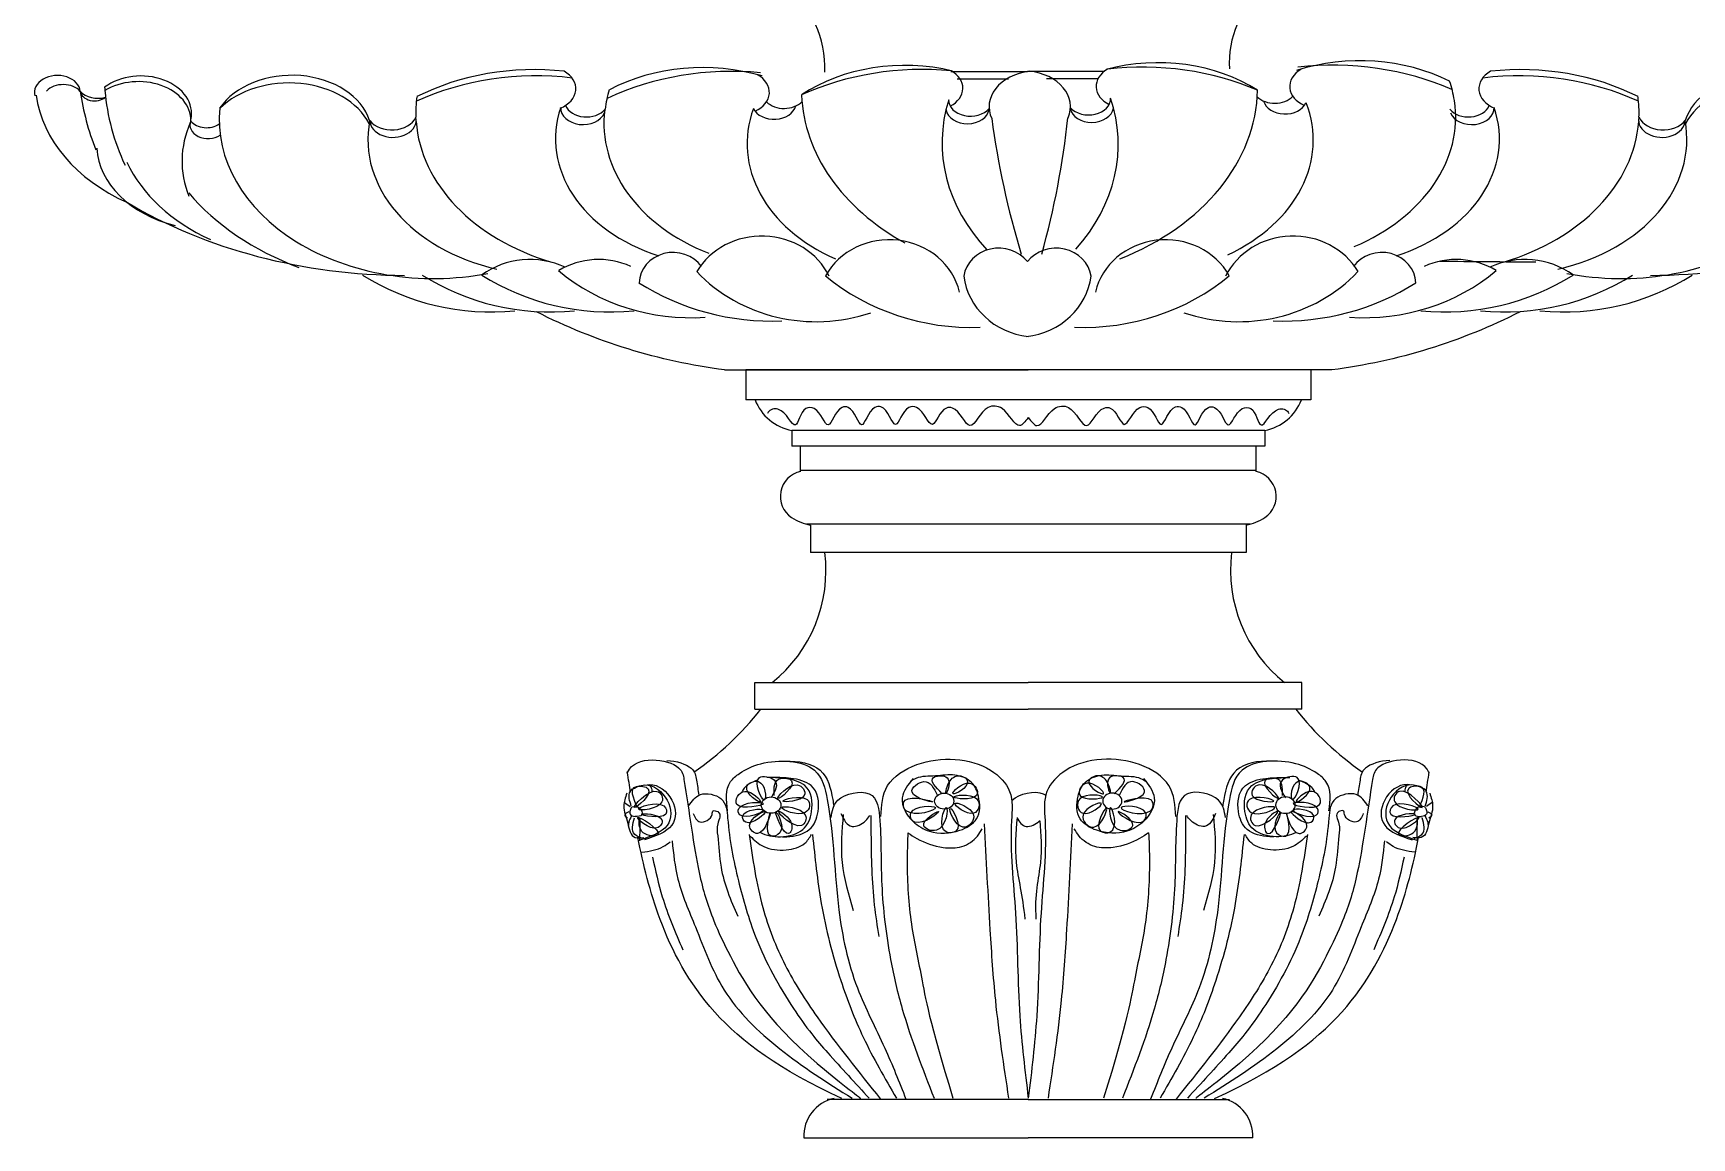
# Model space of a CAD drawing. Extents: x 3172 to 33391, y 13916 to 34175.
# Drawn here: x 17665 to 19166, y 28301 to 29300 of the extents above; entities that cross this region are included whole.
import ezdxf

# ---------------------------------------------------------------- set-up
doc = ezdxf.new("R2010")
doc.units = 0
doc.layers.get('0').update_dxf_attribs({"linetype": 'CONTINUOUS'})

# ---------------------------------------------------------------- blocks, each defined once
blk = doc.blocks.new('A$C26B41D8D')
at = {"color": 7}
for p, q in [((769, 239.9), (833.3, 239.9)), ((897.7, 239.9), (833.3, 239.9)), ((774.4, 233.3), (817.4, 233.3)), ((892.3, 233.3), (849.3, 233.3))]:
    blk.add_line(p, q, dxfattribs=at)
for centre, radius, start, end in [((610.4, 28.6), 62.4, 24.7576, 150.9409), ((717.5, 27.5), 60.2, 12.3495, 152.7902), ((949.2, 27.5), 60.2, 27.2098, 167.6505), ((1056.3, 28.6), 62.4, 29.0591, 155.2424), ((415.9, 4.4), 65.4, 63.1533, 128.1508), ((473.5, 9.1), 60.7, 63.6293, 123.4861), ((536, 47.6), 28.6, 33.7441, 177.7828), ((809.3, 50.4), 29.7, 35.982, 171.533), ((857.4, 50.4), 29.7, 8.467, 144.018), ((1130.7, 47.6), 28.6, 2.2172, 146.2559), ((1193.2, 9.1), 60.7, 56.5139, 116.3707), ((1250.8, 4.4), 65.4, 51.8492, 116.8467), ((383.5, 213.6), 191.3, 235.6215, 275.9285), ((433.5, 213.6), 191.3, 235.6215, 275.9285), ((483.5, 213.6), 191.3, 235.6215, 275.9285), ((550.5, 181.9), 164.8, 227.8649, 274.3005), ((656.2, 147.2), 133.7, 221.3727, 290.0221), ((1010.4, 147.2), 133.7, 249.9779, 318.6273), ((1116.1, 181.9), 164.8, 265.6995, 312.1351), ((1183.2, 213.6), 191.3, 264.0715, 304.3785), ((1233.2, 213.6), 191.3, 264.0715, 304.3785), ((1283.2, 213.6), 191.3, 264.0715, 304.3785), ((618.8, 210.8), 196.7, 235.4932, 272.4534), ((786.8, 193.4), 185.1, 228.3813, 272.129), ((842, 62), 62.5, 186.6447, 262.6904), ((824.7, 62), 62.5, 277.3096, 353.3553), ((879.8, 193.4), 185.1, 267.871, 311.6187), ((1047.9, 210.8), 196.7, 267.5466, 304.5068)]:
    blk.add_arc(centre, radius, start, end, dxfattribs=at)
for centre, major_axis, start_param, end_param in [((729.8, 142.7), (128.4, 1.4), 1.239278, 2.295152), ((942.2, 145.1), (128.4, 1.4), 0.846441, 1.902314), ((1111.6, 141.1), (135.6, 1.5), 0.967237, 1.959085), ((19.3, 220.9), (19.3, 0.2), 0.050575, 3.317928), ((89.2, 201.7), (42.7, 0.5), 6.110286, 8.630802), ((215.7, 182.4), (67.6, 0.8), 0.231291, 2.659887), ((420.1, 84.4), (189.4, 2.1), 1.396383, 2.115158), ((418.5, 103.1), (173.1, 1.9), 1.410301, 2.160517), ((429.5, 224.2), (24.9, 0.3), 5.195201, 7.195928), ((584.6, 84.3), (194.6, 2.2), 1.433589, 2.124252), ((560.5, 134.9), (135.6, 1.5), 1.182508, 2.174356), ((592.2, 221), (24.6, 0.3), 5.239346, 7.201291), ((744.4, 88), (192.2, 2.2), 1.431452, 2.112072), ((754.6, 224.7), (24.6, 0.3), 5.308174, 7.201291), ((841.6, 208.2), (40.5, 0.5), 1.72742, 3.470048), ((829, 208.1), (40.5, 0.5), 5.95473, 7.697358), ((915.6, 226.5), (24.6, 0.3), 2.223487, 4.116604), ((928.9, 90), (192.2, 2.2), 1.029521, 1.710141), ((1078, 226.4), (24.6, 0.3), 2.223487, 4.185432), ((1088.7, 89.9), (194.6, 2.2), 1.017341, 1.708004), ((24.2, 214.3), (17.2, 0.2), 0.574499, 2.512808), ((383.9, 240.8), (325.4, 3.7), 3.1855, 3.197283), ((87.1, 195.3), (44.3, 0.5), 6.264157, 8.526165), ((213.3, 171.5), (72.6, 0.8), 0.360917, 2.481524), ((645.7, 193.6), (167.6, 1.9), 2.903787, 3.036237), ((808.1, 224), (218.3, 2.5), 5.193023, 6.263242), ((1040.9, 225.9), (18.4, 0.2), 3.188497, 3.206489), ((1025.1, 197.8), (167.6, 1.9), 0.105355, 0.237805), ((161.8, 231.7), (161, 1.8), 3.230952, 4.156739), ((53.6, 230.2), (18.2, 0.2), 3.728342, 5.051791), ((50.7, 223.1), (12.2, 0.1), 3.245541, 5.537795), ((421.9, 256.1), (385.5, 4.3), 3.238622, 3.413559), ((383.9, 240.8), (325.4, 3.7), 3.197283, 3.462828), ((503.4, 203.4), (183.3, 2.1), 3.033986, 3.161022), ((463.3, 213.5), (18.4, 0.2), 3.436764, 5.717398), ((629.3, 221.2), (18.4, 0.2), 3.765102, 5.65083), ((862, 224.6), (218.3, 2.5), 3.161536, 4.055951), ((629.3, 221.2), (18.4, 0.2), 6.218289, 6.23628), ((975.8, 176.2), (214.1, 2.4), 2.904151, 3.736436), ((785.6, 214.2), (18.4, 0.2), 3.129136, 5.711396), ((884.8, 215.3), (18.4, 0.2), 3.713382, 6.295642), ((695.5, 173.1), (214.1, 2.4), 5.688342, 6.520627), ((921, 177.1), (152.2, 1.7), 5.260286, 6.557132), ((1040.9, 225.9), (18.4, 0.2), 3.773948, 5.659676), ((1049.6, 216.2), (18.4, 0.2), 3.336286, 5.957499), ((1024.9, 198.1), (167.9, 1.9), 5.218283, 6.38435), ((145.9, 191.5), (15.3, 0.2), 2.823337, 5.423688), ((144.6, 201.2), (15.2, 0.2), 3.655111, 5.471071), ((336.1, 197.4), (181, 2), 3.062193, 4.951937), ((434.3, 179.1), (154.4, 1.7), 2.994103, 4.399342), ((300, 204.2), (21.4, 0.2), 3.656102, 5.930473), ((301, 195.9), (19.5, 0.2), 3.147415, 6.434801), ((582.6, 179.6), (145.3, 1.6), 2.88672, 4.288788), ((460.5, 206.9), (18.8, 0.2), 3.101204, 5.963545), ((645.9, 193.8), (167.9, 1.9), 3.040428, 4.206495), ((750.3, 175.2), (152.2, 1.7), 2.867646, 4.164492), ((620.8, 211.4), (18.4, 0.2), 3.467279, 6.088492), ((783.1, 207.2), (18.2, 0.2), 3.270529, 6.159798), ((2047.2, 299.4), (1249.6, 14), 3.229778, 3.354483), ((-378.4, 272.2), (1249.6, 14), 6.070295, 6.195), ((887.4, 208.4), (18.2, 0.2), 3.26498, 6.154249), ((261.6, 159.5), (137.7, 1.5), 2.813088, 3.426001), ((503.4, 203.4), (183.3, 2.1), 3.186693, 4.314877), ((150.3, 174.7), (98.1, 1.1), 3.180705, 4.368767), ((238, 203.4), (170, 1.9), 3.469267, 4.14371), ((328.1, 229.8), (233.9, 2.6), 3.689587, 4.231861), ((314.6, 356.7), (376.6, 4.2), 4.024312, 4.69253)]:
    blk.add_ellipse(centre, major_axis=major_axis, ratio=0.8, start_param=start_param, end_param=end_param, dxfattribs=at)
at = {"color": 7, "extrusion": (0, 0, -1)}
for centre, major_axis, start_param, end_param in [((1237.1, 224.2), (-24.9, 0.3), 5.195201, 7.195928), ((1246.6, 84.4), (-189.4, 2.1), 1.396383, 2.115158), ((1248.2, 103.1), (-173.1, 1.9), 1.410301, 2.160517), ((1450.9, 182.4), (-67.6, 0.8), 0.231291, 2.659887), ((1453.4, 171.5), (-72.6, 0.8), 0.360917, 2.481524), ((1203.4, 213.5), (-18.4, 0.2), 3.436764, 5.717398), ((1163.3, 203.4), (-183.3, 2.1), 3.033986, 3.161022), ((1084.1, 179.6), (-145.3, 1.6), 2.88672, 4.288788), ((1206.2, 206.9), (-18.8, 0.2), 3.101204, 5.963545), ((1232.3, 179.1), (-154.4, 1.7), 2.994103, 4.399342), ((1330.6, 197.4), (-181, 2), 3.062193, 4.951937), ((1365.7, 195.9), (-19.5, 0.2), 3.147415, 6.434801), ((1366.7, 204.2), (-21.4, 0.2), 3.656102, 5.930473), ((1163.3, 203.4), (-183.3, 2.1), 3.186693, 4.314877), ((1352.1, 356.7), (-376.6, 4.2), 4.024312, 4.69253)]:
    blk.add_ellipse(centre, major_axis=major_axis, ratio=0.8, start_param=start_param, end_param=end_param, dxfattribs=at)
at = {"color": 7}
blk.add_open_spline([(1260, 67.3), (1233.1, 67.5), (1206.2, 67.7), (1179.4, 68)], degree=3, dxfattribs=at)
blk = doc.blocks.new('A$C482545CA')
at = {"color": 7}
for p, q in [((88.6, 141.2), (682.4, 141.2)), ((141.2, 117.8), (627.4, 117.8)), ((161.7, 77.6), (161.7, 85.7)), ((177.6, 85.7), (591, 85.7)), ((607, 77.6), (607, 85.7)), ((161.7, 77.6), (607, 77.6)), ((169.6, 62), (599, 62)), ((169.6, 62), (169.6, 56)), ((599, 62), (599, 56)), ((169.6, 56), (599, 56))]:
    blk.add_line(p, q, dxfattribs=at)
for centre, radius, start, end in [((2.5, 13.7), 153.8, 55.9684, 90.9444), ((761.9, 9.5), 153.8, 88.1861, 123.1621), ((89.9, 81.8), 36.6, 37.1759, 55.2559), ((165, 148.2), 63.8, 223.9656, 283.395), ((603.7, 148.2), 63.8, 256.605, 316.0344), ((678.7, 81.8), 36.6, 124.7441, 142.8241), ((169.9, 71), 7.47, 119.6483, 199.9642), ((598.8, 71), 7.47, 340.0358, 60.3517), ((172.2, 71.6), 9.86, 198.2416, 254.5885), ((596.4, 71.6), 9.86, 285.4115, 341.7584), ((144, 2.3), 59.5, 357.7644, 64.5231), ((625.2, 5.7), 56, 117.6765, 183.6796)]:
    blk.add_arc(centre, radius, start, end, dxfattribs=at)
for points, knots in [([(85.7, 141.2), (84.4, 140.6), (81.6, 139.3), (84.7, 133.6), (90.7, 128.5), (98.6, 123.8), (104.5, 121.3), (106.3, 120.7)], [0, 0, 0, 0, 6.04848, 13.115882, 25.589603, 48.217749, 57.484575, 57.484575, 57.484575, 57.484575]), ([(683, 141.2), (684.3, 140.6), (687, 139.3), (683.9, 133.6), (678, 128.5), (670.1, 123.8), (664.1, 121.3), (662.4, 120.7)], [0, 0, 0, 0, 6.04848, 13.115882, 25.589603, 48.217749, 57.484575, 57.484575, 57.484575, 57.484575]), ([(143, 88.3), (142.9, 88.6), (140.9, 91.6), (142.3, 96.4), (143.7, 100.8)], [8.622854, 8.622854, 8.622854, 8.622854, 9.455603, 19.304128, 19.304128, 19.304128, 19.304128]), ([(625.6, 88.3), (625.8, 88.6), (627.7, 91.6), (626.3, 96.4), (625, 100.8)], [8.622854, 8.622854, 8.622854, 8.622854, 9.455603, 19.304128, 19.304128, 19.304128, 19.304128])]:
    blk.add_open_spline(points, degree=3, knots=knots, dxfattribs=at)
for points in [[(162.6, 85.5), (166.1, 85.9), (164.5, 97.4), (164.1, 100.9), (157.9, 100), (152.6, 99.3), (151.7, 106.3), (150.8, 112.5), (147.3, 112), (141.2, 111.2), (139.3, 108.7), (141.1, 112), (140.1, 119.1), (132.2, 118), (127.8, 117.4), (123.3, 120.5), (116.5, 121.6), (109.3, 121), (98.3, 118.8), (92.7, 113.6), (94.9, 106.7), (105.9, 106.4), (108.8, 109.4), (110.5, 111.8), (113.8, 111.7), (118.6, 112.6), (118.6, 115.4), (124.3, 116.9)], [(140.4, 90.5), (131.9, 107.2), (137.8, 116.2)], [(370.4, 120.6), (368.6, 115.3), (366, 119.7), (360.7, 116.2), (359.8, 110), (362.4, 104.7), (359.8, 105.5), (356.2, 110), (350, 105.5), (348.2, 100.2), (350.9, 95.8), (347.4, 95.8), (342.9, 97.6), (340.3, 93.1), (340.3, 87.8), (353.6, 85.7)], [(383.7, 115.3), (380.1, 115.3), (376.6, 118.8), (373.1, 117.1)], [(385, 115.3), (388.5, 115.3), (392, 118.8), (395.6, 117.1)], [(398.2, 120.6), (400, 115.3), (402.7, 119.7), (408, 116.2), (408.9, 110), (406.2, 104.7), (408.9, 105.5), (412.4, 110), (418.6, 105.5), (420.4, 100.2), (417.7, 95.8), (421.3, 95.8), (425.7, 97.6), (428.4, 93.1), (428.4, 87.8), (415.1, 85.7)], [(606.1, 85.5), (602.6, 85.9), (604.1, 97.4), (604.6, 100.9), (610.7, 100), (616, 99.3), (617, 106.3), (617.8, 112.5), (621.3, 112), (627.5, 111.2), (629.3, 108.7), (627.6, 112), (628.5, 119.1), (636.4, 118), (640.8, 117.4), (645.4, 120.5), (652.1, 121.6), (659.4, 121), (670.3, 118.8), (675.9, 113.6), (673.7, 106.7), (662.7, 106.4), (659.9, 109.4), (658.1, 111.8), (654.9, 111.7), (650, 112.6), (650, 115.4), (644.3, 116.9)], [(628.2, 90.5), (636.8, 107.2), (630.9, 116.2)], [(126.8, 98.5), (115, 111.1)], [(374.8, 90.5), (373.1, 103.8), (365.1, 112.6)], [(380.1, 84.3), (381, 91.4), (380.1, 107.3)], [(380.1, 84.3), (381, 91.4), (380.1, 107.3)], [(381.6, 84.3), (382.4, 91.4), (381.6, 107.3)], [(381.6, 84.3), (382.4, 91.4), (381.6, 107.3)], [(387.1, 84.3), (386.2, 91.4), (387.1, 107.3)], [(387.1, 84.3), (386.2, 91.4), (387.1, 107.3)], [(388.5, 84.3), (387.6, 91.4), (388.5, 107.3)], [(388.5, 84.3), (387.6, 91.4), (388.5, 107.3)], [(393.8, 90.5), (395.6, 103.8), (403.6, 112.6)], [(641.8, 98.5), (653.7, 111.1)], [(373.9, 86.9), (359.8, 95.8), (355.3, 103.8)], [(394.7, 86.9), (408.9, 95.8), (413.3, 103.8)], [(378, 85), (361.7, 87.8), (354.6, 88.5)], [(390.6, 85), (406.9, 87.8), (414, 88.5)]]:
    blk.add_spline(points, degree=3, dxfattribs=at)

msp = doc.modelspace()

# ---------------------------------------------------------------- linework, layer by layer
at = {"color": 7}
for p, q in [((18290.81426, 28995.77544), (18565.52872, 28995.77544)), ((18840.24318, 28995.77544), (18565.52872, 28995.77544)), ((18359.50769, 28903.78289), (18359.50769, 28926.72138)), ((18771.54974, 28903.78289), (18771.54974, 28926.72138)), ((18771.54974, 28904.61817), (18359.50769, 28904.61817)), ((18766.1907, 28856.22756), (18364.86674, 28856.22756)), ((18368.52548, 28855.39228), (18368.52548, 28830.40408)), ((18762.53196, 28855.39228), (18762.53196, 28830.40408)), ((18762.53196, 28830.40408), (18368.52548, 28830.40408)), ((18318.23958, 28712.81762), (18565.52872, 28712.81762)), ((18318.23958, 28688.70188), (18318.23958, 28712.81762)), ((18812.81785, 28712.81762), (18565.52872, 28712.81762)), ((18812.81785, 28688.70188), (18812.81785, 28712.81762)), ((18318.23958, 28688.70188), (18565.52872, 28688.70188)), ((18812.81785, 28688.70188), (18565.52872, 28688.70188)), ((18565.52872, 28335.62833), (18383.67347, 28335.62833)), ((18565.52872, 28335.62833), (18747.38397, 28335.62833)), ((18362.4755, 28300.86704), (18565.52872, 28300.86704)), ((18768.58193, 28300.86704), (18565.52872, 28300.86704))]:
    msp.add_line(p, q, dxfattribs=at)
for p, q in [((18821.12478, 28995.77544), (18309.93266, 28995.77544)), ((18309.93266, 28995.77544), (18309.93266, 28968.64125)), ((18821.12478, 28995.77544), (18821.12478, 28968.64125)), ((18821.12478, 28968.64125), (18309.93266, 28968.64125)), ((18779.38029, 28940.95135), (18351.67715, 28940.95135)), ((18351.67715, 28940.95135), (18351.67715, 28926.72138)), ((18779.38029, 28940.95135), (18779.38029, 28926.72138)), ((18779.38029, 28926.72138), (18351.67715, 28926.72138)), ((18779.38029, 28926.72138), (18359.50769, 28926.72138))]:
    msp.add_line(p, q)
for centre, start, end in [((18359.99024, 28984.75398), 201.18604406, 259.25390119), ((18771.06719, 28984.75398), 280.74609881, 338.81395594)]:
    msp.add_arc(centre, 44.5845, start, end)
for centre, radius, start, end in [((18364.28545, 28881.26693), 23.01729, 101.9801375, 236.13875289), ((18766.77198, 28881.26693), 23.01729, 303.86124711, 78.0198625), ((18377.40572, 28902.72068), 48.1543, 237.39859738, 259.37313466), ((18753.65172, 28902.72068), 48.1543, 280.62686534, 302.60140262), ((18252.40643, 28814.34322), 130.15601, 308.73667577, 7.08819354), ((18878.65101, 28814.34322), 130.15601, 172.91180646, 231.26332423), ((18107.8148, 28857.26591), 273.76344, 304.56033902, 321.99510604), ((19023.24264, 28857.26591), 273.76344, 218.00489396, 235.43966098), ((18397.45328, 28302.41654), 35.01208, 102.46409111, 182.53651962), ((18733.60416, 28302.41654), 35.01208, 357.46348038, 77.53590889)]:
    msp.add_arc(centre, radius, start, end, dxfattribs=at)
at = {"color": 7, "extrusion": (0, 0, -1)}
for centre, start_param, end_param in [((18358.28768, 29516.23769), 2.4851167726, 2.8258515994), ((18772.76976, 29516.23769), 1.8865373809, 2.2272722078)]:
    msp.add_ellipse(centre, major_axis=(371.10215, 371.10215), ratio=1, start_param=start_param, end_param=end_param, dxfattribs=at)
at = {"color": 7}
for centre, major_axis in [((18489.50895, 28605.5835), (8.68679, 0)), ((18332.92143, 28601.90873), (-8.8635, 0))]:
    msp.add_ellipse(centre, major_axis=major_axis, ratio=0.8333333333, dxfattribs=at)
at = {"color": 7, "extrusion": (0, 0, -1)}
for centre, major_axis in [((18641.54848, 28605.5835), (-8.68679, 0)), ((18798.136, 28601.90873), (8.8635, 0))]:
    msp.add_ellipse(centre, major_axis=major_axis, ratio=0.8333333333, dxfattribs=at)
for points in [[(18565.52872, 28952.60475), (18562.67142, 28949.04027), (18555.41527, 28939.05329), (18546.13658, 28962.39146), (18524.48939, 28964.9197), (18512.78239, 28932.46805), (18503.17629, 28961.69789), (18486.16736, 28962.09715), (18478.81303, 28934.22861), (18469.98242, 28962.78203), (18452.4809, 28963.05523), (18445.33018, 28933.57141), (18437.94024, 28963.73938), (18421.30315, 28961.92637), (18414.69629, 28933.08734), (18408.20378, 28962.57907), (18391.53911, 28962.50035), (18384.94665, 28933.67449), (18376.96918, 28961.88192), (18359.8666, 28962.20139), (18355.78845, 28933.88423), (18344.75337, 28963.61945), (18331.41465, 28959.86125), (18329.97769, 28956.68249), (18329.80863, 28956.3085)], [(18565.52872, 28952.60475), (18568.38602, 28949.04027), (18575.64217, 28939.05329), (18584.92086, 28962.39146), (18606.56805, 28964.9197), (18618.27505, 28932.46805), (18627.88115, 28961.69789), (18644.89008, 28962.09715), (18652.24441, 28934.22861), (18661.07502, 28962.78203), (18678.57653, 28963.05523), (18685.72726, 28933.57141), (18693.11719, 28963.73938), (18709.75428, 28961.92637), (18716.36114, 28933.08734), (18722.85366, 28962.57907), (18739.51833, 28962.50035), (18746.11078, 28933.67449), (18754.08825, 28961.88192), (18771.19083, 28962.20139), (18775.26899, 28933.88423), (18786.30407, 28963.61945), (18799.64278, 28959.86125), (18801.07974, 28956.68249), (18801.2488, 28956.3085)]]:
    msp.add_open_spline(points, degree=3, knots=[16.4421472672, 16.4421472672, 16.4421472672, 16.4421472672, 28.1567401444, 50.2351581075, 62.8825119281, 86.11923593, 108.5812358829, 114.0595530824, 133.484593956, 154.4113627935, 161.5331751529, 181.0348679498, 201.6507554085, 207.1560815668, 227.0912249816, 247.0263683966, 252.5046855961, 272.7757243872, 292.2007652608, 299.8701254895, 317.3431154041, 338.6756800371, 347.8583652393, 349.082777973, 349.082777973, 349.082777973, 349.082777973])
at = {"color": 7}
for points, knots in [([(18203.11316, 28631.54586), (18210.27699, 28648.00531), (18251.27815, 28642.33128), (18258.33685, 28599.70386), (18265.39553, 28544.5822), (18277.74825, 28503.4247), (18300.68899, 28454.18269), (18334.78372, 28396.30016), (18413.97217, 28336.72224), (18413.97217, 28336.72224)], [1.7518315899, 1.7518315899, 1.7518315899, 1.7518315899, 19.1866039504, 25.9327343281, 78.4903487777, 113.234634611, 135.9333293283, 185.545253124, 204.365805016, 204.365805016, 204.365805016, 204.365805016]), ([(18238.48809, 28642.38542), (18247.35648, 28642.04267), (18263.46032, 28636.71079), (18265.58069, 28623.90589), (18266.88727, 28615.51861), (18267.59038, 28610.92662)], [11.0278390588, 11.0278390588, 11.0278390588, 11.0278390588, 19.1866039504, 25.9327343281, 34.0794118673, 34.0794118673, 34.0794118673, 34.0794118673]), ([(18293.63029, 28596.76404), (18292.30218, 28606.30028), (18290.47937, 28619.38871), (18306.54249, 28632.99601), (18330.2925, 28643.99911), (18376.20946, 28642.04909), (18390.01544, 28580.5282), (18390.09876, 28517.20062), (18406.38205, 28439.96616), (18435.33499, 28385.36998), (18448.72997, 28351.48062), (18454.84365, 28336.013)], [0, 0, 0, 0, 26.5501855473, 36.4399548738, 54.864158406, 95.7297579522, 123.861846031, 224.2044707321, 296.1299961848, 354.283010811, 403.1105977123, 403.1105977123, 403.1105977123, 403.1105977123]), ([(18345.50344, 28641.7517), (18357.70234, 28642.1447), (18382.30266, 28637.26716), (18387.32259, 28614.89784), (18389.35968, 28603.01522), (18389.68595, 28601.0134)], [37.7926432331, 37.7926432331, 37.7926432331, 37.7926432331, 53.1831988623, 68.8121366839, 71.9998817378, 71.9998817378, 71.9998817378, 71.9998817378]), ([(18432.1571, 28591.61935), (18432.71524, 28601.49257), (18433.84696, 28621.51217), (18472.49816, 28647.22387), (18524.38182, 28644.32186), (18552.77901, 28614.3878), (18547.73728, 28568.02647), (18556.05432, 28501.46786), (18555.75288, 28417.13432), (18562.52152, 28361.50635), (18565.53717, 28336.72224)], [0, 0, 0, 0, 28.3986198109, 57.5828930042, 113.316356342, 137.2171026454, 163.7163316436, 247.5554084775, 340.5764144951, 415.3220097975, 415.3220097975, 415.3220097975, 415.3220097975]), ([(18698.90034, 28591.61935), (18698.3422, 28601.49257), (18697.21048, 28621.51217), (18658.55927, 28647.22387), (18606.67561, 28644.32186), (18578.27843, 28614.3878), (18583.32016, 28568.02647), (18575.00312, 28501.46786), (18575.30456, 28417.13432), (18568.53592, 28361.50635), (18565.52027, 28336.72224)], [0, 0, 0, 0, 28.3986198109, 57.5828930042, 113.316356342, 137.2171026454, 163.7163316436, 247.5554084775, 340.5764144951, 415.3220097975, 415.3220097975, 415.3220097975, 415.3220097975]), ([(18837.42715, 28596.76404), (18838.75525, 28606.30028), (18840.57807, 28619.38871), (18824.51495, 28632.99601), (18800.76493, 28643.99911), (18754.84798, 28642.04909), (18741.04199, 28580.5282), (18740.95867, 28517.20062), (18724.67538, 28439.96616), (18695.72245, 28385.36998), (18682.32746, 28351.48062), (18676.21379, 28336.013)], [0, 0, 0, 0, 26.5501855473, 36.4399548738, 54.864158406, 95.7297579522, 123.861846031, 224.2044707321, 296.1299961848, 354.283010811, 403.1105977123, 403.1105977123, 403.1105977123, 403.1105977123]), ([(18927.94428, 28631.54586), (18920.78045, 28648.00531), (18879.77928, 28642.33128), (18872.72058, 28599.70386), (18865.66191, 28544.5822), (18853.30918, 28503.4247), (18830.36845, 28454.18269), (18796.27372, 28396.30016), (18717.08526, 28336.72224), (18717.08526, 28336.72224)], [1.7518315899, 1.7518315899, 1.7518315899, 1.7518315899, 19.1866039504, 25.9327343281, 78.4903487777, 113.234634611, 135.9333293283, 185.545253124, 204.365805016, 204.365805016, 204.365805016, 204.365805016]), ([(18785.55399, 28641.7517), (18773.35509, 28642.1447), (18748.75477, 28637.26716), (18743.73485, 28614.89784), (18741.69776, 28603.01522), (18741.37149, 28601.0134)], [37.7926432331, 37.7926432331, 37.7926432331, 37.7926432331, 53.1831988623, 68.8121366839, 71.9998817378, 71.9998817378, 71.9998817378, 71.9998817378]), ([(18892.56934, 28642.38542), (18883.70095, 28642.04267), (18867.59712, 28636.71079), (18865.47675, 28623.90589), (18864.17017, 28615.51861), (18863.46706, 28610.92662)], [11.0278390588, 11.0278390588, 11.0278390588, 11.0278390588, 19.1866039504, 25.9327343281, 34.0794118673, 34.0794118673, 34.0794118673, 34.0794118673]), ([(18335.56846, 28610.72819), (18335.50937, 28617.75482), (18335.41983, 28628.40203), (18361.19113, 28624.28575), (18326.3337, 28595.24987), (18355.04641, 28629.00896), (18370.20353, 28605.91669), (18326.99993, 28603.04653), (18370.82385, 28614.32475), (18366.68993, 28587.7007), (18326.68507, 28603.85722), (18369.2994, 28598.67694), (18359.75505, 28574.50216), (18328.48121, 28604.58307), (18355.13757, 28587.971), (18347.08832, 28566.60938), (18329.67617, 28611.24149), (18348.62387, 28577.88549), (18324.53745, 28569.57056), (18336.97288, 28612.91796), (18325.74215, 28568.03627), (18306.39916, 28586.45292), (18340.49663, 28604.94791), (18311.44219, 28579.83015), (18303.25943, 28597.30894), (18342.34728, 28601.16263), (18304.11521, 28586.68103), (18301.58575, 28605.13705), (18344.96049, 28605.34274), (18293.03298, 28594.54328), (18308.22131, 28622.79504), (18333.5713, 28595.99323), (18301.93413, 28617.18668), (18327.23342, 28629.09659), (18330.17882, 28592.05049), (18312.78226, 28632.2374), (18342.61931, 28624.92937), (18336.52762, 28614.62397), (18332.92143, 28608.52333)], [0, 0, 0, 0, 16.2696411947, 24.6528665578, 43.8206005657, 63.1172465428, 73.9698105031, 90.9443847654, 109.3850580318, 121.2359360279, 139.4252980942, 158.2709894001, 168.2678400865, 189.2940879776, 203.885295204, 212.9764249532, 234.3426561889, 252.950458457, 260.1916143347, 280.7834962873, 301.4950116757, 310.908668523, 328.0699331832, 345.6067926762, 351.8865927657, 368.161988425, 386.3513504914, 392.2767908785, 411.1803460117, 431.0465105081, 444.1949487997, 459.3504725335, 476.1128256623, 486.3265175776, 503.0865849903, 523.2680718676, 534.5155223401, 550.8343202484, 550.8343202484, 550.8343202484, 550.8343202484]), ([(18320.72252, 28624.50705), (18315.6783, 28622.69513), (18309.69077, 28619.80696), (18307.06211, 28615.00909), (18306.58069, 28613.68627)], [3.3208095703, 3.3208095703, 3.3208095703, 3.3208095703, 10.4372828362, 12.8894569072, 12.8894569072, 12.8894569072, 12.8894569072]), ([(18323.25506, 28577.09321), (18328.42562, 28574.4504), (18342.40162, 28571.51436), (18364.03385, 28577.81506), (18371.59523, 28597.83939), (18369.07658, 28620.62135), (18346.02266, 28626.81264), (18334.15716, 28626.87133), (18328.92375, 28626.89722)], [35.0248482764, 35.0248482764, 35.0248482764, 35.0248482764, 43.5474525248, 53.6357851291, 63.3417901154, 76.7168923957, 86.0491289098, 93.413263211, 93.413263211, 93.413263211, 93.413263211]), ([(18343.29385, 28573.33744), (18344.56638, 28573.24879), (18353.47415, 28573.03268), (18369.89353, 28577.81506), (18377.45491, 28597.83939), (18374.93626, 28620.62135), (18351.88233, 28626.81264), (18340.01684, 28626.87133), (18334.78342, 28626.89722)], [41.8485568896, 41.8485568896, 41.8485568896, 41.8485568896, 43.5474525248, 53.6357851291, 63.3417901154, 76.7168923957, 86.0491289098, 93.413263211, 93.413263211, 93.413263211, 93.413263211]), ([(18461.2742, 28626.16225), (18456.78892, 28620.45651), (18447.03435, 28608.04769), (18457.91062, 28587.77879), (18478.11354, 28575.57067), (18501.87875, 28576.30702), (18522.84531, 28589.31341), (18521.75306, 28607.85747), (18516.02668, 28623.76156), (18498.88967, 28630.87249), (18481.76982, 28627.65186), (18466.87647, 28628.43815), (18460.34403, 28624.30794), (18458.62717, 28623.22243)], [0, 0, 0, 0, 19.4048676335, 42.2015992127, 57.4995253955, 80.3050728012, 96.4950555899, 117.1262810882, 130.6391360642, 144.7811531821, 159.5051270924, 174.3750976483, 179.6765598376, 179.6765598376, 179.6765598376, 179.6765598376]), ([(18487.74427, 28612.19811), (18481.82317, 28618.12289), (18473.41212, 28626.53915), (18487.46267, 28629.26185), (18496.80333, 28624.9176), (18489.11239, 28605.35931), (18492.81856, 28625.24103), (18503.61839, 28630.45819), (18516.91885, 28621.16646), (18486.47352, 28604.10619), (18513.06017, 28629.88083), (18526.37642, 28604.67125), (18482.65056, 28609.22949), (18525.25086, 28614.07154), (18518.81812, 28585.98473), (18486.63967, 28610.49084), (18525.14672, 28595.70588), (18502.86102, 28572.3623), (18487.31429, 28614.80591), (18509.62769, 28577.54914), (18481.64106, 28575.4297), (18494.85243, 28617.79847), (18491.03345, 28573.02548), (18461.69164, 28583.94774), (18498.54199, 28605.53884), (18463.36185, 28578.13659), (18454.30696, 28601.31623), (18500.81754, 28602.35606), (18453.14461, 28588.30596), (18450.59138, 28614.14539), (18497.01536, 28600.14568), (18450.00323, 28610.82682), (18474.54918, 28629.04089), (18480.19942, 28617.2606), (18483.33259, 28610.72819)], [0, 0, 0, 0, 16.1200262624, 22.898824692, 28.2002868813, 40.7807695508, 52.1906876218, 61.4027662564, 68.6800682829, 84.2742601429, 100.0073787313, 112.1740224575, 129.1492321606, 146.1244431208, 159.536289399, 176.0575737189, 193.4081073417, 207.0811839194, 226.5005511753, 247.546874202, 254.9363124427, 276.9849661003, 298.8378515572, 309.3646562102, 326.0304794351, 346.0977185452, 355.3946593501, 374.2981893258, 396.5516236976, 406.1343053406, 426.7745615585, 444.5566806014, 457.5619978434, 473.7506074826, 473.7506074826, 473.7506074826, 473.7506074826]), ([(18643.31317, 28612.19811), (18649.23427, 28618.12289), (18657.64532, 28626.53915), (18643.59476, 28629.26185), (18634.25411, 28624.9176), (18641.94505, 28605.35931), (18638.23887, 28625.24103), (18627.43905, 28630.45819), (18614.13858, 28621.16646), (18644.58391, 28604.10619), (18617.99727, 28629.88083), (18604.68102, 28604.67125), (18648.40687, 28609.22949), (18605.80658, 28614.07154), (18612.23932, 28585.98473), (18644.41777, 28610.49084), (18605.91072, 28595.70588), (18628.19642, 28572.3623), (18643.74314, 28614.80591), (18621.42975, 28577.54914), (18649.41638, 28575.4297), (18636.205, 28617.79847), (18640.02399, 28573.02548), (18669.36579, 28583.94774), (18632.51545, 28605.53884), (18667.69559, 28578.13659), (18676.75047, 28601.31623), (18630.2399, 28602.35606), (18677.91283, 28588.30596), (18680.46606, 28614.14539), (18634.04208, 28600.14568), (18681.0542, 28610.82682), (18656.50826, 28629.04089), (18650.85802, 28617.2606), (18647.72485, 28610.72819)], [0, 0, 0, 0, 16.1200262624, 22.898824692, 28.2002868813, 40.7807695508, 52.1906876218, 61.4027662564, 68.6800682829, 84.2742601429, 100.0073787313, 112.1740224575, 129.1492321606, 146.1244431208, 159.536289399, 176.0575737189, 193.4081073417, 207.0811839194, 226.5005511753, 247.546874202, 254.9363124427, 276.9849661003, 298.8378515572, 309.3646562102, 326.0304794351, 346.0977185452, 355.3946593501, 374.2981893258, 396.5516236976, 406.1343053406, 426.7745615585, 444.5566806014, 457.5619978434, 473.7506074826, 473.7506074826, 473.7506074826, 473.7506074826]), ([(18669.78324, 28626.16225), (18674.26852, 28620.45651), (18684.02309, 28608.04769), (18673.14681, 28587.77879), (18652.9439, 28575.57067), (18629.17868, 28576.30702), (18608.21212, 28589.31341), (18609.30438, 28607.85747), (18615.03076, 28623.76156), (18632.16777, 28630.87249), (18649.28761, 28627.65186), (18664.18097, 28628.43815), (18670.71341, 28624.30794), (18672.43026, 28623.22243)], [0, 0, 0, 0, 19.4048676335, 42.2015992127, 57.4995253955, 80.3050728012, 96.4950555899, 117.1262810882, 130.6391360642, 144.7811531821, 159.5051270924, 174.3750976483, 179.6765598376, 179.6765598376, 179.6765598376, 179.6765598376]), ([(18787.76359, 28573.33744), (18786.49106, 28573.24879), (18777.58329, 28573.03268), (18761.16391, 28577.81506), (18753.60253, 28597.83939), (18756.12118, 28620.62135), (18779.1751, 28626.81264), (18791.0406, 28626.87133), (18796.27401, 28626.89722)], [41.8485568896, 41.8485568896, 41.8485568896, 41.8485568896, 43.5474525248, 53.6357851291, 63.3417901154, 76.7168923957, 86.0491289098, 93.413263211, 93.413263211, 93.413263211, 93.413263211]), ([(18807.80237, 28577.09321), (18802.63182, 28574.4504), (18788.65582, 28571.51436), (18767.02359, 28577.81506), (18759.46221, 28597.83939), (18761.98086, 28620.62135), (18785.03478, 28626.81264), (18796.90027, 28626.87133), (18802.13369, 28626.89722)], [35.0248482764, 35.0248482764, 35.0248482764, 35.0248482764, 43.5474525248, 53.6357851291, 63.3417901154, 76.7168923957, 86.0491289098, 93.413263211, 93.413263211, 93.413263211, 93.413263211]), ([(18795.48898, 28610.72819), (18795.54807, 28617.75482), (18795.63761, 28628.40203), (18769.86631, 28624.28575), (18804.72373, 28595.24987), (18776.01103, 28629.00896), (18760.85391, 28605.91669), (18804.0575, 28603.04653), (18760.23359, 28614.32475), (18764.36751, 28587.7007), (18804.37237, 28603.85722), (18761.75804, 28598.67694), (18771.30238, 28574.50216), (18802.57622, 28604.58307), (18775.91987, 28587.971), (18783.96912, 28566.60938), (18801.38126, 28611.24149), (18782.43357, 28577.88549), (18806.51998, 28569.57056), (18794.08456, 28612.91796), (18805.31529, 28568.03627), (18824.65827, 28586.45292), (18790.56081, 28604.94791), (18819.61525, 28579.83015), (18827.79801, 28597.30894), (18788.71016, 28601.16263), (18826.94223, 28586.68103), (18829.47169, 28605.13705), (18786.09695, 28605.34274), (18838.02446, 28594.54328), (18822.83613, 28622.79504), (18797.48613, 28595.99323), (18829.12331, 28617.18668), (18803.82402, 28629.09659), (18800.87862, 28592.05049), (18818.27517, 28632.2374), (18788.43813, 28624.92937), (18794.52982, 28614.62397), (18798.136, 28608.52333)], [0, 0, 0, 0, 16.2696411947, 24.6528665578, 43.8206005657, 63.1172465428, 73.9698105031, 90.9443847654, 109.3850580318, 121.2359360279, 139.4252980942, 158.2709894001, 168.2678400865, 189.2940879776, 203.885295204, 212.9764249532, 234.3426561889, 252.950458457, 260.1916143347, 280.7834962873, 301.4950116757, 310.908668523, 328.0699331832, 345.6067926762, 351.8865927657, 368.161988425, 386.3513504914, 392.2767908785, 411.1803460117, 431.0465105081, 444.1949487997, 459.3504725335, 476.1128256623, 486.3265175776, 503.0865849903, 523.2680718676, 534.5155223401, 550.8343202484, 550.8343202484, 550.8343202484, 550.8343202484]), ([(18810.33492, 28624.50705), (18815.37914, 28622.69513), (18821.36667, 28619.80696), (18823.99533, 28615.00909), (18824.47675, 28613.68627)], [3.3208095703, 3.3208095703, 3.3208095703, 3.3208095703, 10.4372828362, 12.8894569072, 12.8894569072, 12.8894569072, 12.8894569072]), ([(18202.34496, 28612.64067), (18201.10797, 28608.77477), (18198.17183, 28599.59862), (18203.45278, 28587.31948), (18205.96025, 28571.31678), (18214.9414, 28572.36721), (18217.75878, 28572.69672)], [0, 0, 0, 0, 11.6115818037, 27.5614354542, 41.6124431505, 48.0349620661, 48.0349620661, 48.0349620661, 48.0349620661]), ([(18206.48237, 28600.90776), (18204.92034, 28605.69572), (18203.04462, 28611.44524), (18206.71149, 28616.04259), (18207.32473, 28616.81145)], [0, 0, 0, 0, 13.5830290673, 16.3108657024, 16.3108657024, 16.3108657024, 16.3108657024]), ([(18212.05393, 28599.70386), (18208.23093, 28608.38948), (18202.58975, 28621.20588), (18232.21069, 28617.27239), (18194.8697, 28585.4659), (18228.06115, 28624.21864), (18240.35352, 28599.30059), (18195.66144, 28594.43724), (18236.10312, 28608.2537), (18241.38093, 28587.34133), (18198.36905, 28595.96487), (18239.7741, 28593.42727), (18228.11837, 28574.3417), (18196.7357, 28602.75891), (18244.14208, 28572.73579), (18211.87561, 28574.2832), (18214.66749, 28600.30726), (18214.1379, 28581.13208), (18213.81858, 28569.57069)], [0, 0, 0, 0, 19.1229878937, 28.2176706867, 48.0093241878, 70.41603932, 80.6533621095, 99.4990324512, 118.8410321201, 126.3362673813, 144.7182632368, 160.9936634853, 169.2114334295, 186.7482929224, 208.5801729041, 219.7068891311, 233.2590890161, 253.8378392049, 253.8378392049, 253.8378392049, 253.8378392049]), ([(18206.27902, 28615.87289), (18210.39627, 28617.96893), (18222.57679, 28624.16989), (18243.14768, 28606.88915), (18243.46102, 28580.14194), (18224.19645, 28573.66158), (18214.22004, 28570.30565)], [0, 0, 0, 0, 11.1986750514, 33.1302587342, 55.913878644, 80.3857267816, 80.3857267816, 80.3857267816, 80.3857267816]), ([(18220.68053, 28620.23956), (18221.40142, 28620.38272), (18230.18712, 28621.54862), (18247.35926, 28607.12303), (18247.6726, 28580.37582), (18228.40802, 28573.89546), (18218.43162, 28570.53953)], [5.1323236799, 5.1323236799, 5.1323236799, 5.1323236799, 6.2214861397, 18.4056992968, 31.0632659133, 44.6587371009, 44.6587371009, 44.6587371009, 44.6587371009]), ([(18223.04836, 28619.61803), (18223.73086, 28618.79112), (18225.01495, 28617.23531), (18225.01406, 28615.35402), (18225.01364, 28614.47264)], [0, 0, 0, 0, 2.9307448647, 5.514060255, 5.514060255, 5.514060255, 5.514060255]), ([(18258.33685, 28601.17378), (18261.22095, 28605.51217), (18267.48229, 28614.93079), (18292.47394, 28609.36113), (18294.14318, 28575.54242), (18302.11963, 28535.30475), (18319.20265, 28475.88173), (18344.18755, 28430.22976), (18368.02837, 28396.27905), (18391.36051, 28369.51958), (18409.04179, 28350.36515), (18421.63543, 28336.72224)], [0, 0, 0, 0, 13.5544418945, 29.4265798709, 47.8010962964, 104.9677239592, 158.0897373163, 228.416903503, 255.0779679282, 275.9410208601, 327.5842672664, 327.5842672664, 327.5842672664, 327.5842672664]), ([(18387.15794, 28590.8844), (18388.07528, 28596.50689), (18390.36007, 28610.51058), (18428.73122, 28618.84756), (18432.89507, 28573.20418), (18431.65269, 28528.21834), (18438.62253, 28469.17053), (18453.73925, 28404.77459), (18469.90718, 28363.48711), (18480.38815, 28336.72224)], [0, 0, 0, 0, 16.2696620497, 40.5221326708, 66.0887355253, 124.168832472, 192.1077962724, 237.800077435, 322.0100716731, 322.0100716731, 322.0100716731, 322.0100716731]), ([(18550.61348, 28606.11635), (18550.68119, 28606.18408), (18557.14006, 28612.53014), (18572.87597, 28615.94911), (18580.62179, 28611.39275), (18581.30323, 28610.88766)], [16.0094110507, 16.0094110507, 16.0094110507, 16.0094110507, 16.2696620497, 40.5221326708, 43.1122493457, 43.1122493457, 43.1122493457, 43.1122493457]), ([(18743.8995, 28590.8844), (18742.98215, 28596.50689), (18740.69736, 28610.51058), (18702.32622, 28618.84756), (18698.16237, 28573.20418), (18699.40474, 28528.21834), (18692.43491, 28469.17053), (18677.31819, 28404.77459), (18661.15025, 28363.48711), (18650.66929, 28336.72224)], [0, 0, 0, 0, 16.2696620497, 40.5221326708, 66.0887355253, 124.168832472, 192.1077962724, 237.800077435, 322.0100716731, 322.0100716731, 322.0100716731, 322.0100716731]), ([(18872.72058, 28601.17378), (18869.83649, 28605.51217), (18863.57515, 28614.93079), (18838.5835, 28609.36113), (18836.91426, 28575.54242), (18828.93781, 28535.30475), (18811.85479, 28475.88173), (18786.86989, 28430.22976), (18763.02907, 28396.27905), (18739.69692, 28369.51958), (18722.01565, 28350.36515), (18709.422, 28336.72224)], [0, 0, 0, 0, 13.5544418945, 29.4265798709, 47.8010962964, 104.9677239592, 158.0897373163, 228.416903503, 255.0779679282, 275.9410208601, 327.5842672664, 327.5842672664, 327.5842672664, 327.5842672664]), ([(18910.37691, 28620.23956), (18909.65601, 28620.38272), (18900.87031, 28621.54862), (18883.69818, 28607.12303), (18883.38483, 28580.37582), (18902.64941, 28573.89546), (18912.62582, 28570.53953)], [5.1323236799, 5.1323236799, 5.1323236799, 5.1323236799, 6.2214861397, 18.4056992968, 31.0632659133, 44.6587371009, 44.6587371009, 44.6587371009, 44.6587371009]), ([(18924.77842, 28615.87289), (18920.66116, 28617.96893), (18908.48065, 28624.16989), (18887.90975, 28606.88915), (18887.59641, 28580.14194), (18906.86099, 28573.66158), (18916.8374, 28570.30565)], [0, 0, 0, 0, 11.1986750514, 33.1302587342, 55.913878644, 80.3857267816, 80.3857267816, 80.3857267816, 80.3857267816]), ([(18919.00351, 28599.70386), (18922.82651, 28608.38948), (18928.46769, 28621.20588), (18898.84675, 28617.27239), (18936.18774, 28585.4659), (18902.99629, 28624.21864), (18890.70392, 28599.30059), (18935.396, 28594.43724), (18894.95432, 28608.2537), (18889.67651, 28587.34133), (18932.68839, 28595.96487), (18891.28334, 28593.42727), (18902.93906, 28574.3417), (18934.32174, 28602.75891), (18886.91536, 28572.73579), (18919.18182, 28574.2832), (18916.38995, 28600.30726), (18916.91954, 28581.13208), (18917.23885, 28569.57069)], [0, 0, 0, 0, 19.1229878937, 28.2176706867, 48.0093241878, 70.41603932, 80.6533621095, 99.4990324512, 118.8410321201, 126.3362673813, 144.7182632368, 160.9936634853, 169.2114334295, 186.7482929224, 208.5801729041, 219.7068891311, 233.2590890161, 253.8378392049, 253.8378392049, 253.8378392049, 253.8378392049]), ([(18908.00908, 28619.61803), (18907.32658, 28618.79112), (18906.04249, 28617.23531), (18906.04338, 28615.35402), (18906.0438, 28614.47264)], [0, 0, 0, 0, 2.9307448647, 5.514060255, 5.514060255, 5.514060255, 5.514060255]), ([(18928.71247, 28612.64067), (18929.94946, 28608.77477), (18932.88561, 28599.59862), (18927.60466, 28587.31948), (18925.09719, 28571.31678), (18916.11603, 28572.36721), (18913.29866, 28572.69672)], [0, 0, 0, 0, 11.6115818037, 27.5614354542, 41.6124431505, 48.0349620661, 48.0349620661, 48.0349620661, 48.0349620661]), ([(18924.57506, 28600.90776), (18926.13709, 28605.69572), (18928.01282, 28611.44524), (18924.34595, 28616.04259), (18923.7327, 28616.81145)], [0, 0, 0, 0, 13.5830290673, 16.3108657024, 16.3108657024, 16.3108657024, 16.3108657024]), ([(18204.23607, 28595.76237), (18202.4687, 28594.96554), (18199.06047, 28593.42893), (18201.79611, 28591.21514), (18203.11316, 28590.14934)], [0, 0, 0, 0, 3.9837021728, 7.682246131, 7.682246131, 7.682246131, 7.682246131]), ([(18206.76316, 28600.20612), (18206.24082, 28599.24297), (18205.156, 28597.24267), (18204.53252, 28592.90768), (18207.96339, 28592.03369), (18209.85182, 28591.55262)], [0, 0, 0, 0, 3.2577860299, 6.7658840841, 11.0608821502, 11.0608821502, 11.0608821502, 11.0608821502]), ([(18207.16136, 28600.43883), (18209.371, 28600.59577), (18214.54404, 28600.96319), (18218.42061, 28591.9771), (18212.41605, 28591.72767), (18209.80836, 28591.61935)], [0, 0, 0, 0, 5.1991559323, 12.1718634049, 17.5246137606, 17.5246137606, 17.5246137606, 17.5246137606]), ([(18262.50047, 28594.35982), (18264.00015, 28590.98126), (18267.38592, 28583.35364), (18280.45634, 28589.94597), (18279.5452, 28597.89592), (18289.39539, 28595.06281), (18282.89152, 28584.60435), (18285.76959, 28568.80675), (18286.32308, 28539.51394), (18296.44345, 28515.98512), (18302.69197, 28501.45796)], [0, 0, 0, 0, 9.0543151156, 20.4414874409, 23.8923838915, 27.3447379113, 38.2251443551, 49.105550799, 77.6725703579, 123.7749703894, 123.7749703894, 123.7749703894, 123.7749703894]), ([(18396.13723, 28594.35982), (18398.74857, 28588.80537), (18403.39667, 28578.91861), (18417.80545, 28586.06411), (18421.10754, 28590.97077), (18422.26173, 28592.68581)], [0, 0, 0, 0, 14.4016981797, 25.6345848833, 31.6706549203, 31.6706549203, 31.6706549203, 31.6706549203]), ([(18734.92021, 28594.35982), (18732.30887, 28588.80537), (18727.66077, 28578.91861), (18713.25199, 28586.06411), (18709.94989, 28590.97077), (18708.7957, 28592.68581)], [0, 0, 0, 0, 14.4016981797, 25.6345848833, 31.6706549203, 31.6706549203, 31.6706549203, 31.6706549203]), ([(18868.55697, 28594.35982), (18867.05729, 28590.98126), (18863.67152, 28583.35364), (18850.6011, 28589.94597), (18851.51224, 28597.89592), (18841.66205, 28595.06281), (18848.16592, 28584.60435), (18845.28784, 28568.80675), (18844.73436, 28539.51394), (18834.61399, 28515.98512), (18828.36547, 28501.45796)], [0, 0, 0, 0, 9.0543151156, 20.4414874409, 23.8923838915, 27.3447379113, 38.2251443551, 49.105550799, 77.6725703579, 123.7749703894, 123.7749703894, 123.7749703894, 123.7749703894]), ([(18923.89607, 28600.43883), (18921.68644, 28600.59577), (18916.5134, 28600.96319), (18912.63683, 28591.9771), (18918.64139, 28591.72767), (18921.24908, 28591.61935)], [0, 0, 0, 0, 5.1991559323, 12.1718634049, 17.5246137606, 17.5246137606, 17.5246137606, 17.5246137606]), ([(18924.29428, 28600.20612), (18924.81662, 28599.24297), (18925.90143, 28597.24267), (18926.52492, 28592.90768), (18923.09405, 28592.03369), (18921.20562, 28591.55262)], [0, 0, 0, 0, 3.2577860299, 6.7658840841, 11.0608821502, 11.0608821502, 11.0608821502, 11.0608821502]), ([(18926.82136, 28595.76237), (18928.58873, 28594.96554), (18931.99697, 28593.42893), (18929.26133, 28591.21514), (18927.94428, 28590.14934)], [0, 0, 0, 0, 3.9837021728, 7.682246131, 7.682246131, 7.682246131, 7.682246131]), ([(18206.76316, 28592.25427), (18205.70203, 28590.34496), (18204.16004, 28587.57045), (18204.00396, 28584.54442), (18203.95529, 28583.60078)], [0, 0, 0, 0, 6.2147149032, 9.0309060458, 9.0309060458, 9.0309060458, 9.0309060458]), ([(18216.59048, 28571.67295), (18213.88683, 28572.75125), (18205.35466, 28576.15415), (18207.69293, 28584.60812), (18209.29025, 28590.38322)], [0, 0, 0, 0, 6.9440974672, 21.9140934373, 21.9140934373, 21.9140934373, 21.9140934373]), ([(18398.14697, 28593.52288), (18396.91397, 28578.9516), (18394.42559, 28549.54458), (18402.90975, 28520.9205), (18407.18998, 28506.47975)], [0, 0, 0, 0, 43.5296828984, 87.8493587413, 87.8493587413, 87.8493587413, 87.8493587413]), ([(18423.26649, 28592.68581), (18423.25691, 28587.10704), (18423.21046, 28560.03363), (18424.06245, 28523.32475), (18428.83264, 28492.52064), (18430.29999, 28483.04505)], [0, 0, 0, 0, 16.7390198137, 81.2333308747, 109.8861149948, 109.8861149948, 109.8861149948, 109.8861149948]), ([(18456.67014, 28576.993), (18459.27761, 28575.13737), (18468.68333, 28568.94484), (18485.26442, 28562.9992), (18506.49627, 28562.78538), (18518.53967, 28571.57297), (18522.57585, 28578.34102), (18523.92004, 28580.59503)], [4.8107789393, 4.8107789393, 4.8107789393, 4.8107789393, 9.5694695592, 21.4781195551, 29.2501369028, 37.6698723105, 41.8741090496, 41.8741090496, 41.8741090496, 41.8741090496]), ([(18525.68473, 28585.00475), (18527.30514, 28553.00123), (18530.00042, 28499.76879), (18535.57392, 28416.84656), (18543.20512, 28366.23867), (18547.65593, 28336.72224)], [0, 0, 0, 0, 96.1031419278, 159.8513216088, 249.063662821, 249.063662821, 249.063662821, 249.063662821]), ([(18555.39364, 28590.69883), (18554.25081, 28577.06966), (18552.18209, 28548.62828), (18560.39466, 28520.9205), (18562.36383, 28498.74446)], [2.8122007649, 2.8122007649, 2.8122007649, 2.8122007649, 43.5296828984, 87.8493587413, 87.8493587413, 87.8493587413, 87.8493587413]), ([(18555.39364, 28590.69883), (18557.5082, 28586.57409), (18562.34268, 28579.64319), (18572.65846, 28584.75892), (18575.86901, 28587.79679), (18575.93829, 28587.86342)], [3.2114983966, 3.2114983966, 3.2114983966, 3.2114983966, 14.4016981797, 25.6345848833, 25.885705312, 25.885705312, 25.885705312, 25.885705312]), ([(18575.93829, 28587.86342), (18576.97233, 28575.18157), (18578.64228, 28547.70818), (18570.70243, 28520.9205), (18572.48333, 28498.74446)], [5.6360312391, 5.6360312391, 5.6360312391, 5.6360312391, 43.5296828984, 87.8493587413, 87.8493587413, 87.8493587413, 87.8493587413]), ([(18605.37271, 28585.00475), (18603.7523, 28553.00123), (18601.05702, 28499.76879), (18595.48352, 28416.84656), (18587.85231, 28366.23867), (18583.40151, 28336.72224)], [0, 0, 0, 0, 96.1031419278, 159.8513216088, 249.063662821, 249.063662821, 249.063662821, 249.063662821]), ([(18674.38729, 28576.993), (18671.77983, 28575.13737), (18662.37411, 28568.94484), (18645.79302, 28562.9992), (18624.56117, 28562.78538), (18612.51776, 28571.57297), (18608.48159, 28578.34102), (18607.13739, 28580.59503)], [4.8107789393, 4.8107789393, 4.8107789393, 4.8107789393, 9.5694695592, 21.4781195551, 29.2501369028, 37.6698723105, 41.8741090496, 41.8741090496, 41.8741090496, 41.8741090496]), ([(18707.79095, 28592.68581), (18707.80052, 28587.10704), (18707.84698, 28560.03363), (18706.99499, 28523.32475), (18702.2248, 28492.52064), (18700.75745, 28483.04505)], [0, 0, 0, 0, 16.7390198137, 81.2333308747, 109.8861149948, 109.8861149948, 109.8861149948, 109.8861149948]), ([(18732.91047, 28593.52288), (18734.14347, 28578.9516), (18736.63185, 28549.54458), (18728.14769, 28520.9205), (18723.86746, 28506.47975)], [0, 0, 0, 0, 43.5296828984, 87.8493587413, 87.8493587413, 87.8493587413, 87.8493587413]), ([(18914.46695, 28571.67295), (18917.17061, 28572.75125), (18925.70277, 28576.15415), (18923.36451, 28584.60812), (18921.76719, 28590.38322)], [0, 0, 0, 0, 6.9440974672, 21.9140934373, 21.9140934373, 21.9140934373, 21.9140934373]), ([(18924.29428, 28592.25427), (18925.35541, 28590.34496), (18926.8974, 28587.57045), (18927.05348, 28584.54442), (18927.10215, 28583.60078)], [0, 0, 0, 0, 6.2147149032, 9.0309060458, 9.0309060458, 9.0309060458, 9.0309060458]), ([(18396.97562, 28336.61615), (18340.70518, 28362.25565), (18272.95273, 28412.06018), (18230.52268, 28494.80647), (18217.17047, 28547.91359), (18212.49597, 28572.82105)], [0, 0, 0, 0, 55.4021040918, 109.5988299499, 156.5381795969, 156.5381795969, 156.5381795969, 156.5381795969]), ([(18215.98472, 28559.28131), (18222.92482, 28560.29354), (18232.63598, 28561.70993), (18239.58855, 28567.2538), (18241.57245, 28568.83574)], [0, 0, 0, 0, 16.9745742622, 23.7522470904, 23.7522470904, 23.7522470904, 23.7522470904]), ([(18243.33714, 28569.57069), (18244.57144, 28557.95646), (18247.41271, 28531.22149), (18267.2681, 28486.92748), (18286.8176, 28430.63437), (18339.7522, 28378.66737), (18383.81629, 28350.89736), (18406.30869, 28336.72224)], [0, 0, 0, 0, 34.8234875847, 80.160687553, 141.198609259, 208.891510205, 279.4736080256, 279.4736080256, 279.4736080256, 279.4736080256]), ([(18313.04169, 28575.45034), (18316.23037, 28553.25466), (18322.03192, 28512.87138), (18343.54504, 28457.14488), (18380.72181, 28399.49701), (18412.14972, 28360.47672), (18431.85342, 28336.013)], [0, 0, 0, 0, 66.9421922567, 121.7960068589, 174.3754764431, 262.7404031713, 262.7404031713, 262.7404031713, 262.7404031713]), ([(18313.92403, 28573.98042), (18317.71679, 28570.35089), (18326.14498, 28562.28542), (18345.81511, 28560.09084), (18363.14951, 28564.95887), (18367.73497, 28572.52101), (18369.51122, 28575.45034)], [0, 0, 0, 0, 14.0446422867, 31.2096916954, 46.366883193, 55.9507562088, 55.9507562088, 55.9507562088, 55.9507562088]), ([(18370.39354, 28575.45034), (18372.55689, 28554.57333), (18377.17741, 28509.98394), (18392.93813, 28448.48004), (18415.77754, 28389.34784), (18435.75977, 28354.92751), (18446.32859, 28336.72224)], [0, 0, 0, 0, 62.8207347859, 134.1733349309, 188.1467556541, 248.7448477683, 248.7448477683, 248.7448477683, 248.7448477683]), ([(18456.67014, 28576.993), (18456.32124, 28569.62257), (18455.3612, 28542.6348), (18457.94413, 28495.99436), (18469.49065, 28447.32817), (18475.52744, 28407.42187), (18497.41805, 28336.72224)], [10.994491426, 10.994491426, 10.994491426, 10.994491426, 23.2879190994, 55.9934512511, 88.5612922974, 122.5713204874, 122.5713204874, 122.5713204874, 122.5713204874]), ([(18674.38729, 28576.993), (18674.7362, 28569.62257), (18675.69623, 28542.6348), (18673.11331, 28495.99436), (18661.56679, 28447.32817), (18655.53, 28407.42187), (18633.63939, 28336.72224)], [10.994491426, 10.994491426, 10.994491426, 10.994491426, 23.2879190994, 55.9934512511, 88.5612922974, 122.5713204874, 122.5713204874, 122.5713204874, 122.5713204874]), ([(18760.6639, 28575.45034), (18758.50054, 28554.57333), (18753.88003, 28509.98394), (18738.11931, 28448.48004), (18715.27989, 28389.34784), (18695.29766, 28354.92751), (18684.72885, 28336.72224)], [0, 0, 0, 0, 62.8207347859, 134.1733349309, 188.1467556541, 248.7448477683, 248.7448477683, 248.7448477683, 248.7448477683]), ([(18818.01575, 28575.45034), (18814.82707, 28553.25466), (18809.02552, 28512.87138), (18787.5124, 28457.14488), (18750.33563, 28399.49701), (18718.90771, 28360.47672), (18699.20402, 28336.013)], [0, 0, 0, 0, 66.9421922567, 121.7960068589, 174.3754764431, 262.7404031713, 262.7404031713, 262.7404031713, 262.7404031713]), ([(18887.7203, 28569.57069), (18886.486, 28557.95646), (18883.64473, 28531.22149), (18863.78934, 28486.92748), (18844.23984, 28430.63437), (18791.30523, 28378.66737), (18747.24114, 28350.89736), (18724.74875, 28336.72224)], [0, 0, 0, 0, 34.8234875847, 80.160687553, 141.198609259, 208.891510205, 279.4736080256, 279.4736080256, 279.4736080256, 279.4736080256]), ([(18734.08182, 28336.61615), (18790.35225, 28362.25565), (18858.10471, 28412.06018), (18900.53476, 28494.80647), (18913.88697, 28547.91359), (18918.56146, 28572.82105)], [0, 0, 0, 0, 55.4021040918, 109.5988299499, 156.5381795969, 156.5381795969, 156.5381795969, 156.5381795969]), ([(18817.13341, 28573.98042), (18813.34065, 28570.35089), (18804.91246, 28562.28542), (18785.24233, 28560.09084), (18767.90792, 28564.95887), (18763.32247, 28572.52101), (18761.54621, 28575.45034)], [0, 0, 0, 0, 14.0446422867, 31.2096916954, 46.366883193, 55.9507562088, 55.9507562088, 55.9507562088, 55.9507562088]), ([(18915.07272, 28559.28131), (18908.13262, 28560.29354), (18898.42146, 28561.70993), (18891.46889, 28567.2538), (18889.48498, 28568.83574)], [0, 0, 0, 0, 16.9745742622, 23.7522470904, 23.7522470904, 23.7522470904, 23.7522470904]), ([(18225.69042, 28554.87159), (18228.2975, 28542.79415), (18234.46564, 28514.21988), (18246.24325, 28486.87419), (18253.04283, 28471.08665)], [0, 0, 0, 0, 36.7557766297, 86.9613067626, 86.9613067626, 86.9613067626, 86.9613067626]), ([(18905.36702, 28554.87159), (18902.75994, 28542.79415), (18896.59179, 28514.21988), (18884.81419, 28486.87419), (18878.0146, 28471.08665)], [0, 0, 0, 0, 36.7557766297, 86.9613067626, 86.9613067626, 86.9613067626, 86.9613067626])]:
    msp.add_open_spline(points, degree=3, knots=knots, dxfattribs=at)
for points in [[(18205.78136, 28613.75589), (18204.93892, 28619.11218), (18203.98127, 28625.09307), (18202.83237, 28632.01363)], [(18333.90108, 28626.89722), (18333.85492, 28626.88286), (18333.80875, 28626.8685), (18333.76259, 28626.85413)], [(18797.15636, 28626.89722), (18797.20252, 28626.88286), (18797.24869, 28626.8685), (18797.29485, 28626.85413)], [(18925.27608, 28613.75589), (18926.11852, 28619.11218), (18927.07616, 28625.09307), (18928.22507, 28632.01363)], [(18200.30528, 28604.1821), (18201.98993, 28603.01269), (18203.67458, 28601.84329), (18205.35922, 28600.67388)], [(18306.36223, 28601.40733), (18306.43983, 28601.06169), (18306.52284, 28600.71579), (18306.61096, 28600.36996)], [(18824.69521, 28601.40733), (18824.61761, 28601.06169), (18824.5346, 28600.71579), (18824.44648, 28600.36996)], [(18930.75215, 28604.1821), (18929.06751, 28603.01269), (18927.38286, 28601.84329), (18925.69821, 28600.67388)], [(18313.09196, 28586.06258), (18313.31348, 28585.74665), (18313.53988, 28585.43522), (18313.77139, 28585.12847)], [(18817.96548, 28586.06258), (18817.74396, 28585.74665), (18817.51756, 28585.43522), (18817.28605, 28585.12847)]]:
    msp.add_open_spline(points, degree=3, dxfattribs=at)

# ---------------------------------------------------------------- block references
at = {"yscale": 1.3}
msp.add_blockref('A$C482545CA', (18178.09024, 29265.33426), dxfattribs=at)
at = {"xscale": 1.07784431137, "zscale": 1.07784431137}
msp.add_blockref('A$C26B41D8D', (17666.54534, 29025.86404), dxfattribs=at)

doc.saveas('drawing.dxf')
